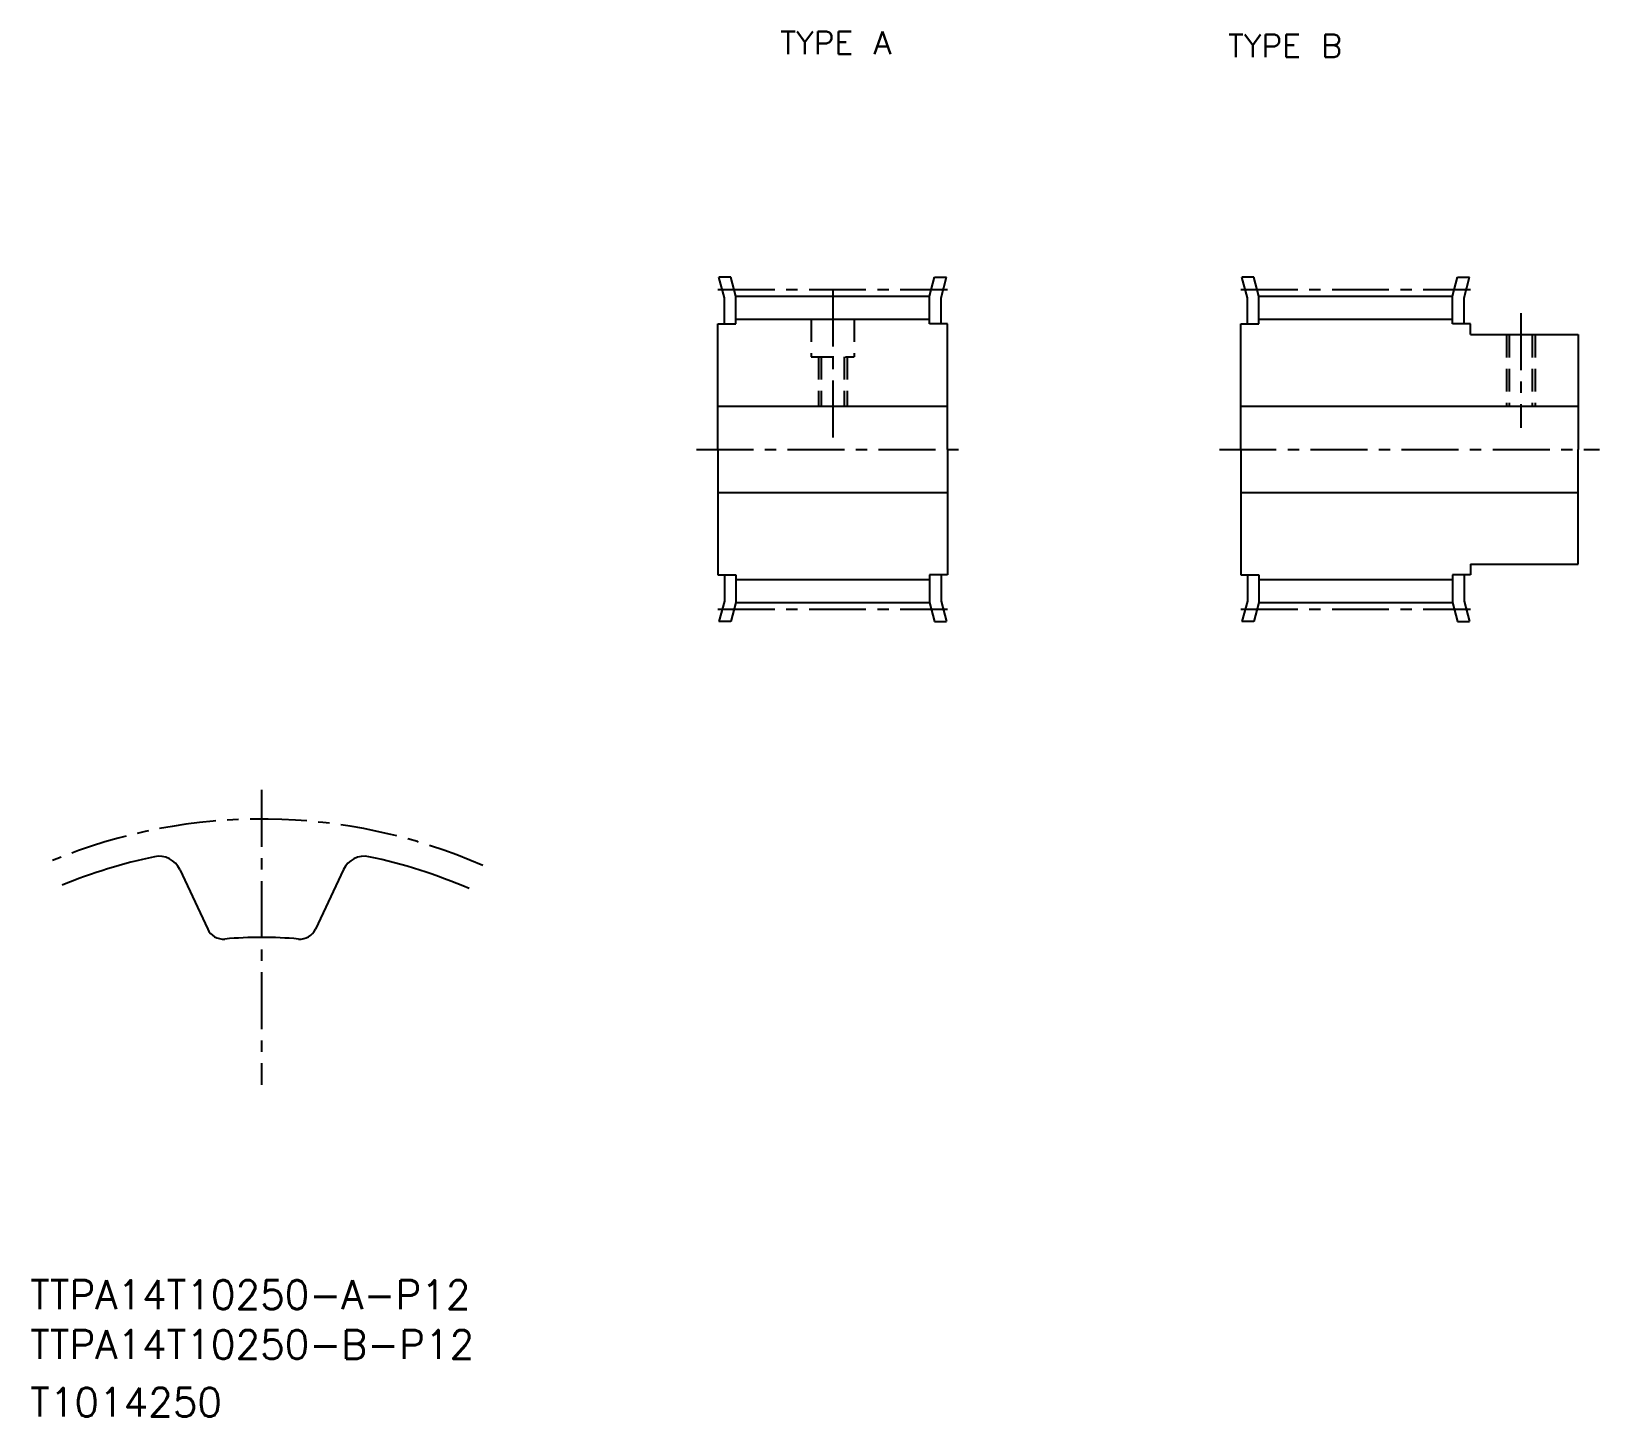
# Model space of a CAD drawing. Extents: x 10 to 229, y 10 to 203.
import ezdxf

# ---------------------------------------------------------------- set-up
doc = ezdxf.new("R2010")
doc.units = 0
doc.header["$LTSCALE"] = 0.25
doc.linetypes.add('CENTER', pattern=[50.8, 31.75, -6.35, 6.35, -6.35])
doc.linetypes.add('DASHED', pattern=[19.05, 12.7, -6.35])
doc.layers.get('0').update_dxf_attribs({"linetype": 'CONTINUOUS'})
doc.layers.add('CENTER', color=1, linetype='CENTER')
doc.styles.get("Standard").update_dxf_attribs({"font": 'txt.shx'})

msp = doc.modelspace()

# ---------------------------------------------------------------- linework, layer by layer
for p, q in [((106.76, 165.97), (106, 168.83)), ((107.65, 168.83), (106, 168.83)), ((108.36, 166.18), (107.65, 168.83)), ((135.36, 166.18), (136.07, 168.83)), ((136.07, 168.83), (137.73, 168.83)), ((136.96, 165.97), (137.73, 168.83)), ((179.65, 165.97), (178.89, 168.83)), ((180.54, 168.83), (178.89, 168.83)), ((181.25, 166.18), (180.54, 168.83)), ((208.25, 166.18), (208.96, 168.83)), ((208.96, 168.83), (210.62, 168.83)), ((209.85, 165.97), (210.62, 168.83)), ((108.36, 162.33), (108.36, 166.18)), ((108.36, 166.18), (135.36, 166.18)), ((135.36, 162.33), (135.36, 166.18)), ((181.25, 166.18), (208.25, 166.18)), ((181.25, 162.33), (181.25, 166.18)), ((208.25, 162.33), (208.25, 166.18)), ((106.76, 162.33), (106.76, 165.97)), ((136.96, 162.33), (136.96, 165.97)), ((179.65, 162.33), (179.65, 165.97)), ((209.85, 162.33), (209.85, 165.97)), ((105.86, 144.83), (105.86, 162.33)), ((105.86, 162.33), (108.36, 162.33)), ((108.36, 162.98), (135.36, 162.98)), ((137.86, 162.33), (135.36, 162.33)), ((137.86, 144.83), (137.86, 162.33)), ((178.75, 144.83), (178.75, 162.33)), ((178.75, 162.33), (181.25, 162.33)), ((181.25, 162.98), (208.25, 162.98)), ((210.75, 162.33), (208.25, 162.33)), ((210.75, 160.83), (210.75, 162.33)), ((210.75, 160.83), (225.75, 160.83)), ((225.75, 160.83), (225.75, 144.83)), ((105.86, 150.83), (137.86, 150.83)), ((178.75, 150.83), (225.75, 150.83)), ((105.86, 144.83), (105.86, 127.33)), ((137.86, 144.83), (137.86, 127.33)), ((178.75, 144.83), (178.75, 127.33)), ((225.75, 128.83), (225.75, 144.83)), ((105.86, 138.83), (137.86, 138.83)), ((178.75, 138.83), (225.75, 138.83)), ((105.86, 127.33), (108.36, 127.33)), ((106.76, 127.33), (106.76, 123.69)), ((108.36, 127.33), (108.36, 123.48)), ((135.36, 127.33), (135.36, 123.48)), ((137.86, 127.33), (135.36, 127.33)), ((136.96, 127.33), (136.96, 123.69)), ((178.75, 127.33), (181.25, 127.33)), ((179.65, 127.33), (179.65, 123.69)), ((181.25, 127.33), (181.25, 123.48)), ((208.25, 127.33), (208.25, 123.48)), ((210.75, 127.33), (208.25, 127.33)), ((209.85, 127.33), (209.85, 123.69)), ((210.75, 128.83), (225.75, 128.83)), ((210.75, 128.83), (210.75, 127.33)), ((108.36, 126.68), (135.36, 126.68)), ((181.25, 126.68), (208.25, 126.68)), ((106.76, 123.69), (106, 120.83)), ((108.36, 123.48), (107.65, 120.83)), ((108.36, 123.48), (135.36, 123.48)), ((135.36, 123.48), (136.07, 120.83)), ((136.96, 123.69), (137.73, 120.83)), ((179.65, 123.69), (178.89, 120.83)), ((181.25, 123.48), (180.54, 120.83)), ((181.25, 123.48), (208.25, 123.48)), ((208.25, 123.48), (208.96, 120.83)), ((209.85, 123.69), (210.62, 120.83)), ((107.65, 120.83), (106, 120.83)), ((136.07, 120.83), (137.73, 120.83)), ((180.54, 120.83), (178.89, 120.83)), ((208.96, 120.83), (210.62, 120.83)), ((30.87, 86.26), (34.75, 77.95)), ((53.66, 86.26), (49.79, 77.95))]:
    msp.add_line(p, q)
at = {"color": 3, "linetype": 'DASHED'}
for p, q in [((118.86, 162.98), (118.86, 157.73)), ((124.86, 162.98), (124.86, 157.73)), ((215.75, 160.83), (215.75, 150.83)), ((216.15, 160.83), (216.15, 150.83)), ((219.35, 160.83), (219.35, 150.83)), ((219.75, 160.83), (219.75, 150.83)), ((118.86, 157.73), (124.86, 157.73)), ((119.86, 157.73), (119.86, 150.83)), ((120.26, 157.73), (120.26, 150.83)), ((123.46, 157.73), (123.46, 150.83)), ((123.86, 157.73), (123.86, 150.83))]:
    msp.add_line(p, q, dxfattribs=at)
for centre, radius, start, end in [((42.27, 16.9), 72.7, 101.8695, 112.4966), ((27.97, 84.91), 3.2, 25, 101.8695), ((56.56, 84.91), 3.2, 78.1305, 155), ((42.27, 16.9), 72.7, 66.577, 78.1305), ((36.92, 78.97), 2.4, 205, 274.9213), ((42.27, 16.9), 59.9, 85.0787, 94.9213), ((47.61, 78.97), 2.4, 265.0787, 335)]:
    msp.add_arc(centre, radius, start, end)
at = {"layer": 'CENTER'}
for p, q in [((105.86, 167.11), (137.86, 167.11)), ((121.86, 167.11), (121.86, 144.83)), ((178.75, 167.11), (210.75, 167.11)), ((217.75, 163.83), (217.75, 147.83)), ((102.86, 144.83), (140.86, 144.83)), ((175.75, 144.83), (228.75, 144.83)), ((105.86, 122.55), (137.86, 122.55)), ((178.75, 122.55), (210.75, 122.55))]:
    msp.add_line(p, q, dxfattribs=at)
at = {"layer": 'CENTER', "color": 1, "linetype": 'CENTER'}
msp.add_line((42.27, 97.36), (42.27, 56.23), dxfattribs=at)
msp.add_arc((42.27, 16.9), 76.4, 66.2136, 112.4493, dxfattribs=at)

# ---------------------------------------------------------------- texts
for s, height, p in [('TYPE A', 3.2, (114.56, 199.9)), ('TYPE B', 3.2, (176.97, 199.48)), ('TTPA14T10250-A-P12', 4, (10, 25)), ('TTPA14T10250-B-P12', 4, (10, 18.07)), ('T1014250', 4, (10, 10))]:
    msp.add_text(s, height=height).set_placement(p)

doc.saveas('drawing.dxf')
